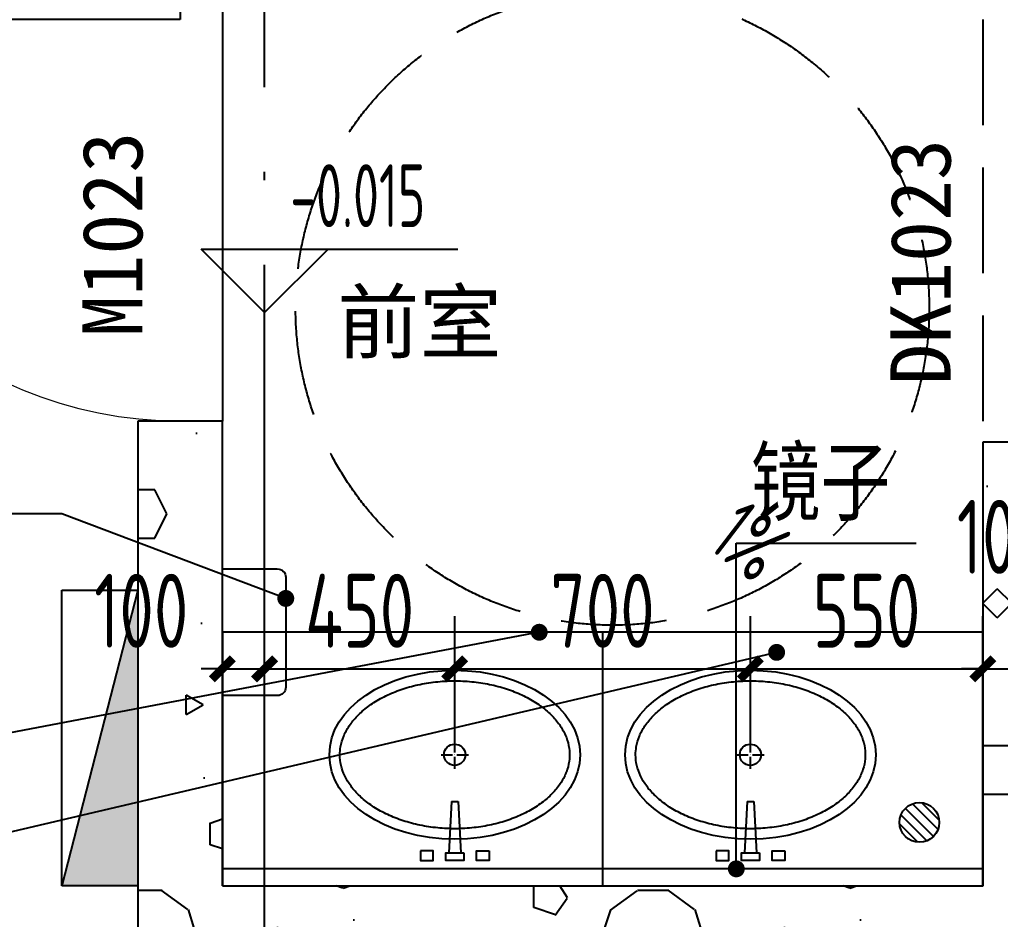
# Model space of a CAD drawing. Extents: x 116425 to 211028, y 11881 to 56060.
# Drawn here: x 182980 to 185302, y 34792 to 36921 of the extents above; entities that cross this region are included whole.
import ezdxf
from ezdxf.xclip import XClip

# ---------------------------------------------------------------- set-up
doc = ezdxf.new("R2010")
doc.units = 0
doc.header["$LTSCALE"] = 1000
doc.header["$MEASUREMENT"] = 0
doc.header["$XCLIPFRAME"] = 0
for name, pattern in [('DASH', [0.35, 0.25, -0.1]), ('X-104 13#平面$0$DASH', [0.35, 0.25, -0.1]), ('X-104 13#平面$0$DOTE', [2.4200000000000004, 2, -0.2, 0.02, -0.2])]:
    doc.linetypes.add(name, pattern=pattern)
for name, color, linetype in [('01-标注_尺寸', 124, 'Continuous'), ('01-标注_标高', 200, 'Continuous'), ('01-标注_符号', 200, 'Continuous'), ('02-TEXT_标注', 130, 'Continuous'), ('02-TEXT_门窗', 151, 'Continuous'), ('X-104 13#平面$0$A-C_窗', 140, 'Continuous'), ('X-104 13#平面$0$A-C_门', 150, 'Continuous'), ('X-104 13#平面$0$A-I_卫-洁具', 241, 'Continuous'), ('X-104 13#平面$0$A-TECH_水', 3, 'Continuous'), ('X-104 13#平面$0$A_AXIS-轴线', 36, 'X-104 13#平面$0$DOTE'), ('X-104 13#平面$1$05-填充_天正', 26, 'Continuous'), ('X-104 13#平面$1$A_STR-砌块墙', 121, 'Continuous')]:
    doc.layers.add(name, color=color, linetype=linetype)
doc.styles.add('_TCH_DIM', font='ros1.shx', dxfattribs={"bigfont": 'jd.shx'})
doc.styles.add('_TCH_DIM_T3', font='ROS1', dxfattribs={"width": 0.8, "bigfont": 'JD'})
doc.styles.add('_TCH_WINDOW', font='STXIHEI_0.TTF')
doc.styles.get("Standard").update_dxf_attribs({"font": 'STXIHEI_0.TTF'})
doc.dimstyles.new('_TCH_ARCH&&50', dxfattribs={"dimtxt": 175, "dimasz": 50, "dimexe": 125, "dimexo": 150, "dimgap": 50, "dimtad": 1, "dimdec": 0, "dimzin": 0, "dimdsep": 46, "dimtxsty": '_TCH_DIM_T3', "dimblk": 'ARCHTICK', "dimcen": 0.09, "dimclrt": 7, "dimazin": 2, "dimtfac": 1, "dimtdec": 0, "dimtix": 1, "dimtmove": 2, "dimatfit": 3, "dimfxl": 0, "dimtolj": 1, "dimtzin": 0, "dimarcsym": 0})
pattern_1 = [(0, (354, -366), (600, 1200), [0, -1200]), (0, (-348, -528), (600, 1200), [0, -1200]), (0, (42, -540), (600, 1200), [0, -1200]), (0, (468, -186), (600, 1200), [0, -1200]), (0, (-30, -600), (600, 1200), [0, -1200]), (0, (588, 570), (600, 1200), [0, -1200]), (0, (222, 474), (600, 1200), [0, -1200]), (0, (413.9999999999999, 324), (600, 1200), [0, -1200]), (0, (-564, 300), (600, 1200), [0, -1200]), (0, (24, 246), (600, 1200), [0, -1200]), (0, (-204, -60), (600, 1200), [0, -1200]), (0, (-192, -509.9999999999999), (600, 1200), [0, -1200]), (0, (258, -558), (600, 1200), [0, -1200]), (0, (588, -30), (600, 1200), [0, -1200]), (0, (-534, -216), (600, 1200), [0, -1200]), (0, (-432, -12), (600, 1200), [0, -1200]), (0, (36, -96), (600, 1200), [0, -1200]), (0, (-132, -270), (600, 1200), [0, -1200]), (0, (-228, 126), (600, 1200), [0, -1200]), (0, (-78, 576), (600, 1200), [0, -1200]), (0, (-486.0000000000001, -468), (600, 1200), [0, -1200]), (0, (174, 330), (600, 1200), [0, -1200]), (0, (-384, 348), (600, 1200), [0, -1200]), (0, (-480, 504), (600, 1200), [0, -1200]), (130.601294, (514.285716, 194.285712), (-2999.999966861969, 3600.000015739533), [52.683108, -22074.222]), (18.4349488, (428.571432, 217.142856), (2999.999988936139, 1199.999991146445), [54.21048, -7535.2558]), (90, (428.571432, 165.714288), (600.0000000000001, 1200), [51.428568, -2348.5713]), (161.565051, (480, 148.571424), (-3000.000015105215, 1199.999910544823), [54.21048, -7535.2558]), (53.1301023, (480, 148.571424), (600.0000011342403, 1199.99999943288), [57.14286, -5942.856999999999]), (135, (525.714288, -462.85704), (-600.0000725322863, 1199.999918790402), [48.48732, -3345.6252]), (45, (457.142856, -462.85704), (599.9999961647541, 1199.999995157935), [48.48732, -3345.6252]), (135, (491.428572, -497.1428400000001), (-600.0000725322863, 1199.999918790402), [48.48732, -3345.6252]), (45, (491.428572, -497.1428400000001), (599.9999961647541, 1199.999995157935), [48.48732, -3345.6252]), (116.565051, (-51.42852, 342.857148), (-0.0001043859734650709, 2399.999934707041), [63.887652, -1277.753]), (180, (-79.99991999999999, 399.999996), (-599.9999999999998, 1200), [68.571432, -1131.4285]), (63.43494880000001, (-177.1428, 342.857148), (5.432290706153253e-06, 2399.999988372672), [63.887652, -1277.753]), (116.565051, (-148.5714, 285.714288), (-0.0001043859734650709, 2399.999934707041), [63.887652, -1277.753]), (0, (-148.5714, 285.714288), (600, 1200), [68.571432, -1131.4285]), (63.43494880000001, (-79.99991999999999, 285.714288), (5.432290706153253e-06, 2399.999988372672), [63.887652, -1277.753]), (107.102728, (399.999996, -62.85708000000001), (-1799.999931184909, 6000.000009680287), [77.72269200000001, -32565.805]), (143.972626, (377.142852, 11.428572), (-11399.99985547618, 8399.999990492668), [77.72269200000001, -16244.04]), (180, (314.285712, 57.14286), (-599.9999999999998, 1200), [74.285712, -1125.7142]), (36.02737329999999, (177.14286, 11.428572), (11399.99991575318, 8399.99990944439), [77.72269200000001, -16244.04]), (71.5650511, (154.285716, -57.14279999999999), (1800.000009240657, 5999.99998966958), [72.280632, -7517.185600000001]), (107.102728, (177.14286, -131.42856), (-1799.999931184909, 6000.000009680287), [77.72269200000001, -32565.805]), (143.972626, (240, -177.1428), (-11399.99985547618, 8399.999990492668), [77.72269200000001, -16244.04]), (0, (240, -177.1428), (600, 1200), [74.285712, -1125.7142]), (36.02737329999999, (314.285712, -177.1428), (11399.99991575318, 8399.99990944439), [77.72269200000001, -16244.04]), (71.5650511, (377.142852, -131.42856), (1800.000009240657, 5999.99998966958), [72.280632, -7517.185600000001]), (150.255118, (411.428568, 497.142852), (-1800.000004260273, 1199.999985130039), [46.07004, -9628.639200000001]), (90, (371.428572, 474.28572), (600.0000000000001, 1200), [45.714288, -2354.2855]), (29.7448813, (371.428572, 474.28572), (1800.000001060037, 1199.999994395642), [46.07004, -9628.639200000001]), (116.565051, (131.428572, -354.28572), (-0.0001043859734650709, 2399.999934707041), [63.887652, -1277.753]), (168.690067, (102.857148, -297.1428), (-5400.000004006199, 1199.999969888218), [58.274508, -12179.371]), (41.18592510000001, (0, -325.7142), (14999.99990911732, 13199.99988457684), [60.743688, -25451.604]), (90, (0, -382.85712), (600.0000000000001, 1200), [57.14286, -2342.857]), (138.814074, (45.714288, -422.85708), (-14999.99973338043, 13200.0000840726), [60.743688, -25451.604]), (16.6992442, (45.714288, -422.85708), (19799.99985103278, 5999.99993715613), [59.6589, -24997.075]), (60.9453959, (102.857148, -405.71424), (599.9999984077513, 1199.99998938541), [58.83217200000001, -24650.679]), (109.983106, (-371.42856, 148.571424), (-3000.000011299861, 8399.999977770043), [66.88400399999998, -28024.39499999999]), (155.556045, (-394.28568, 211.428576), (-7800.000029732115, 3599.999925205931), [69.045972, -28930.263]), (24.4439547, (-519.99996, 211.428576), (7800.000003890955, 3599.999982684802), [69.045972, -28930.263]), (70.01689340000001, (-542.85708, 148.571424), (3000.000009044286, 8399.999979161448), [66.88400399999999, -28024.395]), (109.983106, (-519.99996, 85.71428399999999), (-3000.000011299861, 8399.999977770043), [66.88400399999998, -28024.39499999999]), (160.016893, (-457.14276, 62.85714), (-3000.000001763259, 1199.999945333349), [66.88400399999999, -13978.755]), (19.9831065, (-457.14276, 62.85714), (2999.999983528817, 1199.999998096056), [66.88400399999999, -13978.755]), (70.01689340000001, (-394.28568, 85.71428399999999), (3000.000009044286, 8399.999979161448), [66.88400399999999, -28024.395]), (122.005383, (74.285712, 39.999996), (-600.0000805229399, 1199.999938741572), [53.908464, -11266.868]), (18.4349488, (-5.71428, 68.571432), (2999.999988936139, 1199.999991146445), [54.21048, -7535.2558]), (90, (-5.71428, 17.142852), (600.0000000000001, 1200), [51.428568, -2348.5713]), (161.565051, (45.714288, 0), (-3000.000015105215, 1199.999910544823), [54.21048, -7535.2558]), (54.46232220000002, (45.714288, 0), (4199.999993914518, 5999.999991012131), [49.15614, -20596.423]), (116.565051, (-274.28568, -251.42856), (-0.0001043859734650709, 2399.999934707041), [63.887652, -1277.753]), (180, (-302.85708, -194.28564), (-599.9999999999998, 1200), [62.85714, -1137.1428]), (59.0362434, (-399.99996, -251.42856), (600.000001953063, 1199.999994175555), [66.63945599999998, -13927.644]), (120.963756, (-365.71428, -308.57136), (-600.0000819959288, 1199.999944893199), [66.639456, -13927.644]), (0, (-365.71428, -308.57136), (600, 1200), [62.85714, -1137.1428]), (63.43494880000001, (-302.85708, -308.57136), (5.432290706153253e-06, 2399.999988372672), [63.887652, -1277.753])]

# ---------------------------------------------------------------- blocks, each defined once
blk = doc.blocks.new('X-104 13#平面$0$轴网')
at = {"layer": 'X-104 13#平面$0$A_AXIS-轴线', "linetype": 'X-104 13#平面$0$DOTE'}
blk.add_line((48500, -7400.98603368341), (48500, 24620.25062679139), dxfattribs=at)
blk = doc.blocks.new('X-104 13#平面$0$meae')
for p, q in [((-210, 5.039999999979045), (-210, 32.76000000000931)), ((-215.039999999979, 0), (-243.7679999999818, 0)), ((-176.7359999999753, 0), (-204.9599999999627, 0)), ((-99.54815868195146, 8), (21.68149024352897, 14.3899337600451)), ((-99.54815868195146, -7.999999999941792), (-99.54815868195146, 8)), ((21.68149024352897, -14.3899337601033), (21.68149024352897, 14.3899337600451)), ((-210, -32.25599999999395), (-210, -5.039999999979045)), ((-99.54815868195146, -8.000000000058208), (21.68149024352897, -14.3899337601033))]:
    blk.add_line(p, q)
for points in [[(17.19145484233741, 81.35012003820157), (40, 81.35012003820157), (39.99999999994179, 51.35012003820157), (17.1914548422792, 51.35012003820157)], [(21.68149024352897, 21.35012003820157), (40, 21.35012003820157), (40, -21.35012003820157), (21.68149024352897, -21.35012003820157)], [(17.19145484233741, -81.35012003820157), (40, -81.35012003820157), (39.99999999994179, -51.35012003820157), (17.1914548422792, -51.35012003820157)]]:
    blk.add_lwpolyline(points, close=True)
at = {"const_width": 0.8399999999999999}
blk.add_lwpolyline([(-209.5800000000163, -0.1400000000139698, -0.9999999999999999), (-210.4199999999837, -0.1400000000139698, -0.9999999999999999)], format="xyb", close=True, dxfattribs=at)
blk.add_circle((-210, 0), 25.2)
blk.add_ellipse((-210, 0), major_axis=(0, -296.8388870928175), ratio=0.6737661697857759)
at = {"color": 8}
blk.add_open_spline([(-210, -271.838887092832), (-201.6286662275088, -271.838887092832), (-193.2556980797672, -270.8834744876949), (-176.5567826171755, -267.0318226981908), (-168.2292954665609, -264.1331208487391), (-151.7464247078751, -256.3412992825033), (-143.592075161112, -251.4461166422116), (-127.6688291439204, -239.6628589069005), (-119.9016611408442, -232.7743547918508), (-105.0053654383519, -217.100718463771), (-97.87740360945463, -208.3160983382841), (-84.50442564953119, -189.0367220979533), (-78.25994529254967, -178.5426552897552), (-66.86596525227651, -156.1005802754662), (-61.71665413689334, -144.1531549534993), (-52.68240508378949, -119.1104159536771), (-48.79751711455174, -106.0155586157343), (-42.41598126577446, -79.01830609660828), (-39.91934085072717, -65.11628590768669), (-36.39207964838715, -36.86706837144447), (-35.3614577781409, -22.5202054088586), (-34.79793056182098, 6.244822261855006), (-35.26502483320655, 20.66266644134885), (-37.68259151588427, 49.19399507466005), (-39.63306519814068, 63.30715293157846), (-44.95700291811954, 90.86129060061648), (-48.33046480413759, 104.3019146881416), (-56.39392556494568, 130.1611448710319), (-61.0838973345235, 142.5793309712317), (-71.62818411248736, 166.0733063118532), (-77.48238030000357, 177.1485642623738), (-90.15903716551838, 197.6798496269621), (-96.98112566315103, 207.1352148510632), (-111.3602107425686, 224.2113378457143), (-118.9163064261083, 231.8314545630128), (-134.510733252624, 245.1036245926516), (-142.547481424408, 250.7556368449004), (-158.868371842138, 260.0530890176306), (-167.1509793659789, 263.6999722997425), (-183.7976203592261, 269.0257272459567), (-192.162095878215, 270.7072330619558), (-208.8995512870024, 272.153067119536), (-217.2755150526064, 271.9185741905239), (-234.0031495776493, 269.526916392555), (-242.3573442720808, 267.3679324407713), (-258.9526960913208, 261.0731867576833), (-267.1936322519905, 256.9349128940958), (-283.3781850557425, 246.65468100406), (-291.3201072766096, 240.5117016318836), (-306.6623222918133, 226.2813428560039), (-314.0611830068519, 218.1942343084957), (-328.0653621423407, 200.2301868745126), (-334.6699371464783, 190.353927289194), (-346.859358667396, 169.044026111078), (-352.4439172392595, 157.6110181525), (-362.4072642970132, 133.476927122334), (-366.7859668953461, 120.7763437553076), (-374.1964356524404, 94.43610308453208), (-377.2281845823745, 80.79684587812517), (-381.8495765395346, 52.93462008907227), (-383.4392193020904, 38.71199739631265), (-385.1273327118251, 10.0537408667733), (-385.225804392132, -4.381569712015335), (-383.9285565786413, -33.08909023553133), (-382.5328362500295, -47.36097819061251), (-378.2902226594742, -75.36972922243876), (-375.4433290168527, -89.10625087702647), (-368.3874579074909, -115.6863969620317), (-364.1784936326439, -128.529630749661), (-354.5335200406262, -152.9902308470919), (-349.097582319926, -164.6071133053629), (-337.1786070214584, -186.3198765731067), (-330.6958189697471, -196.415140855941), (-316.9037533847149, -214.843760280055), (-309.5951420506462, -223.1764269854757), (-294.4000191528467, -237.9131964488188), (-286.5148495539906, -244.3169298697612), (-270.41386736813, -255.1213227973203), (-262.1997869724291, -259.5227866767091), (-245.6385630253353, -266.3373192788567), (-237.2919559226721, -268.7527736420161), (-222.6272707111784, -271.2949484957498), (-216.3134306632564, -271.838887092832), (-210, -271.838887092832)], degree=3, knots=[0, 0, 0, 0, 0.1541728099079682, 0.1541728099079682, 0.3083456198159364, 0.3083456198159364, 0.4625184297239047, 0.4625184297239047, 0.6166912396318729, 0.6166912396318729, 0.7708640495398411, 0.7708640495398411, 0.9250368594478093, 0.9250368594478093, 1.079209669355778, 1.079209669355778, 1.233382479263746, 1.233382479263746, 1.387555289171714, 1.387555289171714, 1.541728099079682, 1.541728099079682, 1.69590090898765, 1.69590090898765, 1.850073718895619, 1.850073718895619, 2.004246528803587, 2.004246528803587, 2.158419338711555, 2.158419338711555, 2.312592148619523, 2.312592148619523, 2.466764958527492, 2.466764958527492, 2.62093776843546, 2.62093776843546, 2.775110578343428, 2.775110578343428, 2.929283388251396, 2.929283388251396, 3.083456198159364, 3.083456198159364, 3.237629008067333, 3.237629008067333, 3.391801817975301, 3.391801817975301, 3.545974627883269, 3.545974627883269, 3.700147437791237, 3.700147437791237, 3.854320247699206, 3.854320247699206, 4.008493057607174, 4.008493057607174, 4.162665867515142, 4.162665867515142, 4.31683867742311, 4.31683867742311, 4.471011487331078, 4.471011487331078, 4.625184297239047, 4.625184297239047, 4.779357107147015, 4.779357107147015, 4.933529917054983, 4.933529917054983, 5.087702726962951, 5.087702726962951, 5.24187553687092, 5.24187553687092, 5.396048346778888, 5.396048346778888, 5.550221156686856, 5.550221156686856, 5.704393966594824, 5.704393966594824, 5.858566776502792, 5.858566776502792, 6.012739586410761, 6.012739586410761, 6.166912396318729, 6.166912396318729, 6.283185307179586, 6.283185307179586, 6.283185307179586, 6.283185307179586], dxfattribs=at)
blk = doc.blocks.new('X-104 13#平面$0$$TwtSys$00000434')
for p, q in [((-0.5, 0.5), (-0.5, -0.5)), ((-0.5, -0.5), (0.5, 0.5)), ((0.5, 0.5), (-0.5, 0.5)), ((0.5, -0.5), (0.5, 0.5)), ((-0.5, -0.5), (0.5, -0.5))]:
    blk.add_line(p, q)
blk.add_solid([(0.5, -0.5), (0.5, 0.5), (-0.5, -0.5)])
blk = doc.blocks.new('X-104 13#平面$0$A$C55540B70')
at = {"layer": 'X-104 13#平面$0$A-TECH_水', "xscale": -700, "yscale": 180, "zscale": 700, "rotation": 89.99999999999999}
blk.add_blockref('X-104 13#平面$0$$TwtSys$00000434', (-9389.9999999938, 11499.99999999966), dxfattribs=at)
blk = doc.blocks.new('X-104 13#平面$0$$DorLib2D$00000001')
for p, q in [((0.45, 0.9750000000000001), (0.5000000000000002, 0.9750000000000001)), ((0.45, 0), (0.45, 0.9750000000000001)), ((0.5, 0), (0.5, 0.9750000000000001)), ((0.5, 0), (0.45, 0))]:
    blk.add_line(p, q)
at = {"lineweight": 13}
blk.add_arc((0.475, 0), 0.975, 91.4692835813538, 180, dxfattribs=at)
blk = doc.blocks.new('X-104 13#平面$0$$TwtSys$00000141')
for p, q in [((-94.19606303561523, 7.672111694559135), (-10.08309029082739, 91.78508443935061)), ((-94.19606303561523, 7.672111694559135), (-10.08309029082739, 91.78508443935061)), ((-87.21916889109707, -35.05448014085778), (35.05448014085778, 87.21916889110071)), ((-87.21916889109707, -35.05448014085778), (35.05448014085778, 87.21916889110071)), ((-66.46803743153214, -66.46803743153941), (66.46803743153214, 66.46803743153214)), ((-66.46803743153214, -66.46803743153578), (66.46803743153214, 66.46803743153214)), ((-32.35611368903483, -87.061266563549), (87.58274635417911, 32.87759347966494)), ((-32.35611368903483, -87.061266563549), (87.58274635417911, 32.87759347966858)), ((11.43110768805855, -92.25951895252001), (92.2594807012465, -11.43114593933933)), ((11.43110768805855, -92.25951895252001), (92.2594807012465, -11.43114593933933))]:
    blk.add_line(p, q)
blk.add_circle((0, 0), 94)
blk.add_circle((0, 0), 94)
blk = doc.blocks.new('X-104 13#平面')
at = {"layer": 'X-104 13#平面$1$05-填充_天正'}
h = blk.add_hatch(dxfattribs=at)
h.set_pattern_fill('加气混凝土', color=256, scale=100, style=0)
h.set_pattern_definition(pattern_1)
h.paths.add_polyline_path([(48400.00000000658, 11049.9999999997), (48400.0000000065, 12249.9999999997), (48200.00000000654, 12249.9999999997), (48200.00000000652, 11049.99999999971)])
h = blk.add_hatch(dxfattribs=at)
h.set_pattern_fill('加气混凝土', color=256, scale=100, style=0)
h.set_pattern_definition(pattern_1)
h.paths.add_polyline_path([(50300.00000000651, 12064.99999999963), (50300.00000000651, 12199.9999999997), (50200.00000000655, 12199.9999999997), (50200.00000000654, 12049.99999999963), (50266.6666666732, 12049.99999999963)])
h = blk.add_hatch(dxfattribs=at)
h.set_pattern_fill('加气混凝土', color=256, scale=100, style=0)
h.set_pattern_definition(pattern_1)
h.paths.add_polyline_path([(50266.6666666732, 12049.99999999963), (50200.00000000654, 12049.99999999963), (50200.00000000653, 11149.9999999997), (50266.6666666732, 11083.33333333308), (50300.00000000653, 11149.99999999983), (50300.00000000653, 12034.99999999963)])
h = blk.add_hatch(dxfattribs=at)
h.set_pattern_fill('加气混凝土', color=256, scale=100, style=0)
h.set_pattern_definition(pattern_1)
h.paths.add_polyline_path([(48400.00000000658, 11049.9999999997), (48600.00000000668, 10949.9999999997), (50300.00000000654, 10949.99999999971), (50266.6666666732, 11083.33333333308), (50200.00000000653, 11149.9999999997), (48400.00000000652, 11149.9999999997)])
at = {"layer": 'X-104 13#平面$0$A-C_窗', "linetype": 'DASH'}
blk.add_line((50200.00000000654, 13199.9999999996), (50200.00000000654, 12199.9999999996), dxfattribs=at)
at = {"layer": 'X-104 13#平面$0$A-C_门'}
blk.add_line((48400.00000000652, 13249.9999999997), (48400.00000000652, 12249.9999999997), dxfattribs=at)
at = {"layer": 'X-104 13#平面$0$A-I_卫-洁具', "ltscale": 0.1}
blk.add_line((49300.00000000648, 11749.99999999972), (49300.00000000648, 11149.99999999972), dxfattribs=at)
blk.add_lwpolyline([(48400.00000000639, 11599.99999999966), (48400.00000000639, 11899.99999999966), (48530.00000000639, 11899.99999999966, -0.414213562373095), (48550.00000000639, 11879.99999999966), (48550.00000000639, 11619.99999999966, -0.414213562373095), (48530.00000000639, 11599.99999999966)], format="xyb", close=True, dxfattribs=at)
for points in [[(48400.00000000639, 11149.99999999966), (50200.0000000064, 11149.99999999966), (50200.00000000658, 11749.99999999977), (48400.00000000639, 11749.99999999966)], [(48400.00000000693, 11149.99999999953), (50200.00000000717, 11149.99999999918), (50200.00000000717, 11189.99999999918), (48400.00000000693, 11189.99999999953)]]:
    blk.add_lwpolyline(points, close=True, dxfattribs=at)
at = {"layer": 'X-104 13#平面$0$A-I_卫-洁具', "linetype": 'X-104 13#平面$0$DASH'}
blk.add_circle((49323.19827218121, 12516.64817327634), 750, dxfattribs=at)
at = {"layer": 'X-104 13#平面$1$A_STR-砌块墙'}
for p, q in [((48400.0000000065, 12249.9999999997), (48200.00000000654, 12249.9999999997)), ((48200.00000000654, 12249.9999999997), (48200.00000000652, 11049.99999999971)), ((48400.00000000652, 11149.9999999997), (48400.0000000065, 12249.9999999997)), ((50300.00000000651, 12199.9999999997), (50200.00000000655, 12199.9999999997)), ((50200.00000000655, 12199.9999999997), (50200.00000000654, 12049.99999999963)), ((50200.00000000654, 12049.99999999963), (50200.00000000653, 11149.9999999997)), ((48400.00000000652, 11149.9999999997), (50200.00000000653, 11149.9999999997))]:
    blk.add_line(p, q, dxfattribs=at)
for name, p in [('X-104 13#平面$0$A$C55540B70', (57499.99999999962, 1.818989403545856e-12)), ('X-104 13#平面$0$轴网', (0, 0))]:
    blk.add_blockref(name, p)
at = {"layer": 'X-104 13#平面$0$A-C_门', "xscale": -1000, "yscale": -1000, "zscale": 200, "rotation": 270}
blk.add_blockref('X-104 13#平面$0$$DorLib2D$00000001', (48300.00000000652, 12749.9999999997), dxfattribs=at)
at = {"layer": 'X-104 13#平面$0$A-I_卫-洁具', "ltscale": 0.1, "rotation": 270}
for p in [(48950.00000000642, 11249.99999999983), (49650.00000000642, 11249.99999999983)]:
    blk.add_blockref('X-104 13#平面$0$meae', p, dxfattribs=at)
at = {"layer": 'X-104 13#平面$0$A-TECH_水', "xscale": 0.5, "yscale": 0.5, "zscale": 0.5, "rotation": 90}
blk.add_blockref('X-104 13#平面$0$$TwtSys$00000141', (50050.00000000646, 11299.99999999997), dxfattribs=at)
blk = doc.blocks.new('_ArchTick')
at = {"color": 0, "linetype": 'ByBlock', "const_width": 0.4}
blk.add_lwpolyline([(-0.5, -0.5), (0.5, 0.5)], dxfattribs=at)
blk = doc.blocks.new('*D576')
at = {"layer": '01-标注_尺寸', "color": 0, "lineweight": -2, "transparency": 16777216}
for p, q in [((183459.8480041285, 35211.90466026633), (183459.8480041285, 35509.51189707052)), ((183559.848004122, 35211.90466026633), (183559.848004122, 35509.51189707052)), ((183459.8480041285, 35384.51189707052), (183409.8480041285, 35384.51189707052)), ((183459.8480041285, 35384.51189707052), (183559.848004122, 35384.51189707052)), ((183559.848004122, 35384.51189707052), (183609.848004122, 35384.51189707052))]:
    blk.add_line(p, q, dxfattribs=at)
at = {"layer": 'Defpoints', "color": 0, "transparency": 16777216}
for p in [(183559.848004122, 35384.51189707052), (183459.8480041285, 35061.90466026633), (183559.848004122, 35061.90466026633)]:
    blk.add_point(p, dxfattribs=at)
at = {"layer": '01-标注_尺寸', "color": 0, "lineweight": -2, "transparency": 16777216, "xscale": 50, "yscale": 50, "zscale": 50}
blk.add_blockref('_ArchTick', (183459.8480041285, 35384.51189707052), dxfattribs=at)
at = {"layer": '01-标注_尺寸', "color": 0, "lineweight": -2, "transparency": 16777216, "xscale": 50, "yscale": 50, "zscale": 50, "rotation": 180}
blk.add_blockref('_ArchTick', (183559.848004122, 35384.51189707052), dxfattribs=at)
at = {"layer": '01-标注_尺寸', "color": 7, "transparency": 16777216, "insert": (183267.7082661372, 35522.01189707052), "char_height": 175, "attachment_point": 5, "style": '_TCH_DIM_T3'}
blk.add_mtext('\\A1;100', dxfattribs=at)
blk = doc.blocks.new('*D577')
at = {"layer": '01-标注_尺寸', "color": 0, "lineweight": -2, "transparency": 16777216}
for p, q in [((183559.848004122, 35211.90466026633), (183559.848004122, 35509.51189707052)), ((184009.7080041284, 35211.90466026633), (184009.7080041284, 35509.51189707052)), ((183559.848004122, 35384.51189707052), (184009.7080041284, 35384.51189707052))]:
    blk.add_line(p, q, dxfattribs=at)
at = {"layer": 'Defpoints', "color": 0, "transparency": 16777216}
for p in [(184009.7080041284, 35384.51189707052), (183559.848004122, 35061.90466026633), (184009.7080041284, 35061.90466026633)]:
    blk.add_point(p, dxfattribs=at)
at = {"layer": '01-标注_尺寸', "color": 0, "lineweight": -2, "transparency": 16777216, "xscale": 50, "yscale": 50, "zscale": 50, "rotation": 180}
blk.add_blockref('_ArchTick', (183559.848004122, 35384.51189707052), dxfattribs=at)
at = {"layer": '01-标注_尺寸', "color": 0, "lineweight": -2, "transparency": 16777216, "xscale": 50, "yscale": 50, "zscale": 50}
blk.add_blockref('_ArchTick', (184009.7080041284, 35384.51189707052), dxfattribs=at)
at = {"layer": '01-标注_尺寸', "color": 7, "transparency": 16777216, "insert": (183784.7780041252, 35522.01189707052), "char_height": 175, "attachment_point": 5, "style": '_TCH_DIM_T3'}
blk.add_mtext('\\A1;450', dxfattribs=at)
blk = doc.blocks.new('*D578')
at = {"layer": '01-标注_尺寸', "color": 0, "lineweight": -2, "transparency": 16777216}
for p, q in [((184009.7080041284, 35211.90466026633), (184009.7080041284, 35509.51189707052)), ((184709.7080041284, 35211.90466026633), (184709.7080041284, 35509.51189707052)), ((184009.7080041284, 35384.51189707052), (184709.7080041284, 35384.51189707052))]:
    blk.add_line(p, q, dxfattribs=at)
at = {"layer": 'Defpoints', "color": 0, "transparency": 16777216}
for p in [(184709.7080041284, 35384.51189707052), (184009.7080041284, 35061.90466026633), (184709.7080041284, 35061.90466026633)]:
    blk.add_point(p, dxfattribs=at)
at = {"layer": '01-标注_尺寸', "color": 0, "lineweight": -2, "transparency": 16777216, "xscale": 50, "yscale": 50, "zscale": 50, "rotation": 180}
blk.add_blockref('_ArchTick', (184009.7080041284, 35384.51189707052), dxfattribs=at)
at = {"layer": '01-标注_尺寸', "color": 0, "lineweight": -2, "transparency": 16777216, "xscale": 50, "yscale": 50, "zscale": 50}
blk.add_blockref('_ArchTick', (184709.7080041284, 35384.51189707052), dxfattribs=at)
at = {"layer": '01-标注_尺寸', "color": 7, "transparency": 16777216, "insert": (184359.7080041284, 35522.01189707052), "char_height": 175, "attachment_point": 5, "style": '_TCH_DIM_T3'}
blk.add_mtext('\\A1;700', dxfattribs=at)
blk = doc.blocks.new('*D579')
at = {"layer": '01-标注_尺寸', "color": 0, "lineweight": -2, "transparency": 16777216}
for p, q in [((184709.7080041284, 35211.90466026633), (184709.7080041284, 35509.51189707052)), ((185259.8480041285, 35211.90466026633), (185259.8480041285, 35509.51189707052)), ((184709.7080041284, 35384.51189707052), (185259.8480041285, 35384.51189707052))]:
    blk.add_line(p, q, dxfattribs=at)
at = {"layer": 'Defpoints', "color": 0, "transparency": 16777216}
for p in [(185259.8480041285, 35384.51189707052), (184709.7080041284, 35061.90466026633), (185259.8480041285, 35061.90466026633)]:
    blk.add_point(p, dxfattribs=at)
at = {"layer": '01-标注_尺寸', "color": 0, "lineweight": -2, "transparency": 16777216, "xscale": 50, "yscale": 50, "zscale": 50, "rotation": 180}
blk.add_blockref('_ArchTick', (184709.7080041284, 35384.51189707052), dxfattribs=at)
at = {"layer": '01-标注_尺寸', "color": 0, "lineweight": -2, "transparency": 16777216, "xscale": 50, "yscale": 50, "zscale": 50}
blk.add_blockref('_ArchTick', (185259.8480041285, 35384.51189707052), dxfattribs=at)
at = {"layer": '01-标注_尺寸', "color": 7, "transparency": 16777216, "insert": (184984.7780041284, 35522.01189707052), "char_height": 175, "attachment_point": 5, "style": '_TCH_DIM_T3'}
blk.add_mtext('\\A1;550', dxfattribs=at)
blk = doc.blocks.new('*D580')
at = {"layer": '01-标注_尺寸', "color": 0, "lineweight": -2, "transparency": 16777216}
for p, q in [((185259.8480041285, 35211.90466026633), (185259.8480041285, 35509.51189707052)), ((185359.8480041282, 35211.90466026633), (185359.8480041282, 35509.51189707052)), ((185259.8480041285, 35384.51189707052), (185209.8480041285, 35384.51189707052)), ((185259.8480041285, 35384.51189707052), (185359.8480041282, 35384.51189707052)), ((185359.8480041282, 35384.51189707052), (185409.8480041282, 35384.51189707052))]:
    blk.add_line(p, q, dxfattribs=at)
at = {"layer": 'Defpoints', "color": 0, "transparency": 16777216}
for p in [(185359.8480041282, 35384.51189707052), (185259.8480041285, 35061.90466026633), (185359.8480041282, 35061.90466026633)]:
    blk.add_point(p, dxfattribs=at)
at = {"layer": '01-标注_尺寸', "color": 0, "lineweight": -2, "transparency": 16777216, "xscale": 50, "yscale": 50, "zscale": 50}
blk.add_blockref('_ArchTick', (185259.8480041285, 35384.51189707052), dxfattribs=at)
at = {"layer": '01-标注_尺寸', "color": 0, "lineweight": -2, "transparency": 16777216, "xscale": 50, "yscale": 50, "zscale": 50, "rotation": 180}
blk.add_blockref('_ArchTick', (185359.8480041282, 35384.51189707052), dxfattribs=at)
at = {"layer": '01-标注_尺寸', "color": 7, "transparency": 16777216, "insert": (185309.8480041283, 35697.01189707052), "char_height": 175, "attachment_point": 5, "style": '_TCH_DIM_T3'}
blk.add_mtext('\\A1;100', dxfattribs=at)

msp = doc.modelspace()

# ---------------------------------------------------------------- linework, layer by layer
at = {"layer": '01-标注_标高'}
for p, q in [((183559.848004122, 36227.62892451897), (183409.848004122, 36377.62892451897)), ((183409.848004122, 36377.62892451897), (184017.1196114141, 36377.62892451897)), ((183559.848004122, 36227.62892451897), (183709.848004122, 36377.62892451897))]:
    msp.add_line(p, q, dxfattribs=at)
at = {"layer": '01-标注_符号'}
for p, q in [((183079.8480041278, 35751.20475974267), (182042.9080439736, 35751.20475974267)), ((183609.8480041284, 35551.20475974267), (183079.8480041278, 35751.20475974267)), ((184676.3357913169, 34911.20475974237), (184676.1957913162, 35682.28402048416)), ((184676.1957913162, 35682.28402048416), (185102.2764400826, 35682.28402048416)), ((184209.8480041285, 35471.20475974273), (181646.6522721744, 34983.84788729702)), ((184771.8455259121, 35423.63793906392), (181639.0669759969, 34688.27934883571))]:
    msp.add_line(p, q, dxfattribs=at)
msp.add_lwpolyline([(184481.185993004, 35701.10421549287, 0, 0, 0), (184644.6882992207, 35575.58447284228, 40.00000000000001, 0, 0), (184763.6702060487, 35484.24277454641, 0, 0, 0)], format="xyseb", dxfattribs=at)
at = {"layer": '01-标注_符号', "const_width": 20}
for points in [[(183619.2040213179, 35547.67418721833, 1), (183600.4919869389, 35554.73533226701, 1)], [(184219.6720027877, 35473.0726597247, 1), (184200.0240054692, 35469.33685976076, 1)], [(184781.5809196058, 35425.92313262863, 1), (184762.1101322184, 35421.35274549921, 1)], [(184676.3376069538, 34901.2047599072, 1), (184676.3339756799, 34921.20475957754, 1)]]:
    msp.add_lwpolyline(points, format="xyb", close=True, dxfattribs=at)

# ---------------------------------------------------------------- block references
ref = msp.add_blockref('X-104 13#平面', (135059.848004122, 23721.20475974301))
XClip(ref).set_block_clipping_path([(47300.000000006556, 8199.999999999825), (54100.00000000717, 18799.999999999825)])

# ---------------------------------------------------------------- texts
at = {"layer": '02-TEXT_标注', "style": '_TCH_DIM', "width": 0.7058823529411765}
msp.add_text('-0.015', height=148.75, dxfattribs=at).set_placement((183620.6196114141, 36430.12892451897))
at = {"layer": '02-TEXT_标注'}
msp.add_text('前室', height=142.7128820960698, dxfattribs=at).set_placement((183731.6154492025, 36134.40766861843))
at = {"layer": '02-TEXT_标注', "style": '_TCH_DIM'}
msp.add_text('镜子', height=173.6434108527132, dxfattribs=at).set_placement((184710.6291532609, 35734.78402048416))
at = {"layer": '02-TEXT_标注', "style": '_TCH_DIM', "width": 0.7058823529411765}
msp.add_text('1%%%', height=148.75, rotation=322.4867662698847, dxfattribs=at).set_placement((184605.8134153085, 35671.61502254693))
at = {"layer": '02-TEXT_门窗', "style": '_TCH_WINDOW'}
for s, height, p in [('M1023', 142.7128820960698, (183270.5801914727, 36170.69640033841)), ('DK1023', 142.7128820960696, (185183.696275835, 36056.33420407012))]:
    msp.add_text(s, height=height, rotation=90, dxfattribs=at).set_placement(p)

# ---------------------------------------------------------------- dimensions: what is measured, and where the dimension line sits
at = {"layer": '01-标注_尺寸'}
for base, p1, p2, picture, middle in [((185359.8480041282, 35384.51189707052), (185259.8480041285, 35061.90466026633), (185359.8480041282, 35061.90466026633), '*D580', (185309.8480041283, 35697.01189707052)), ((183559.848004122, 35384.51189707052), (183459.8480041285, 35061.90466026633), (183559.848004122, 35061.90466026633), '*D576', (183267.7082661372, 35522.01189707052))]:
    dim = msp.add_linear_dim(base=base, p1=p1, p2=p2, angle=0, dimstyle='_TCH_ARCH&&50', dxfattribs=at)
    dim.commit()
    dim.dimension.update_dxf_attribs({"geometry": picture, "text_midpoint": middle, "dimtype": 161})
for p1, p2, picture, middle in [((183559.848004122, 35061.90466026633), (184009.7080041284, 35061.90466026633), '*D577', (183784.7780041252, 35522.01189707052)), ((184009.7080041284, 35061.90466026633), (184709.7080041284, 35061.90466026633), '*D578', (184359.7080041284, 35522.01189707052)), ((184709.7080041284, 35061.90466026633), (185259.8480041285, 35061.90466026633), '*D579', (184984.7780041284, 35522.01189707052))]:
    dim = msp.add_aligned_dim(p1=p1, p2=p2, distance=322.60723680419324, dimstyle='_TCH_ARCH&&50', dxfattribs=at)
    dim.commit()
    dim.dimension.update_dxf_attribs({"geometry": picture, "text_midpoint": middle})

doc.saveas('drawing.dxf')
